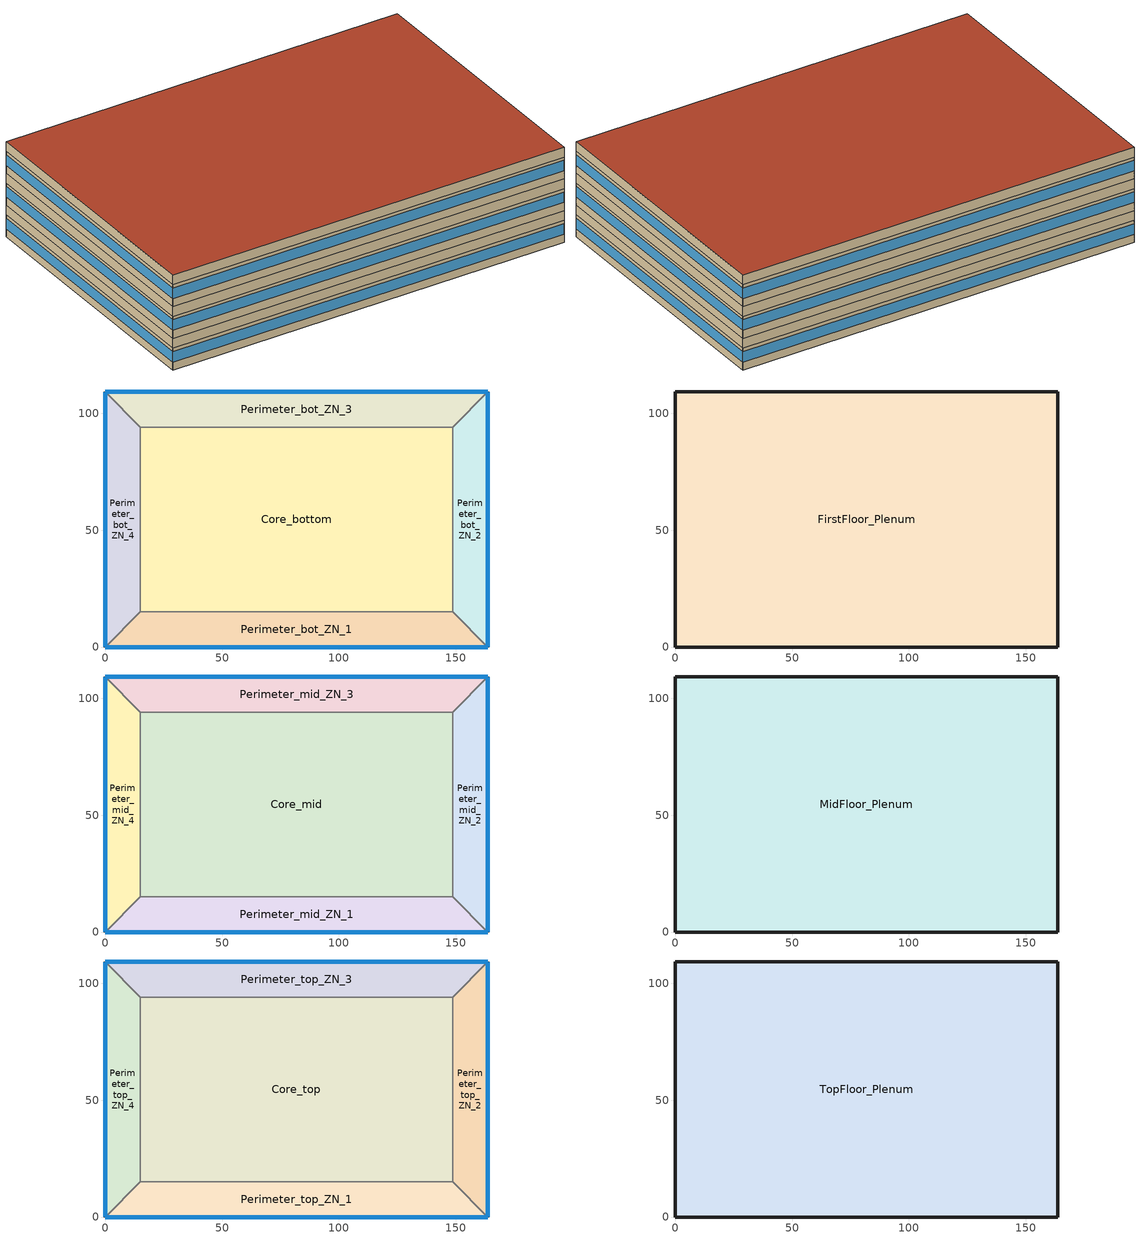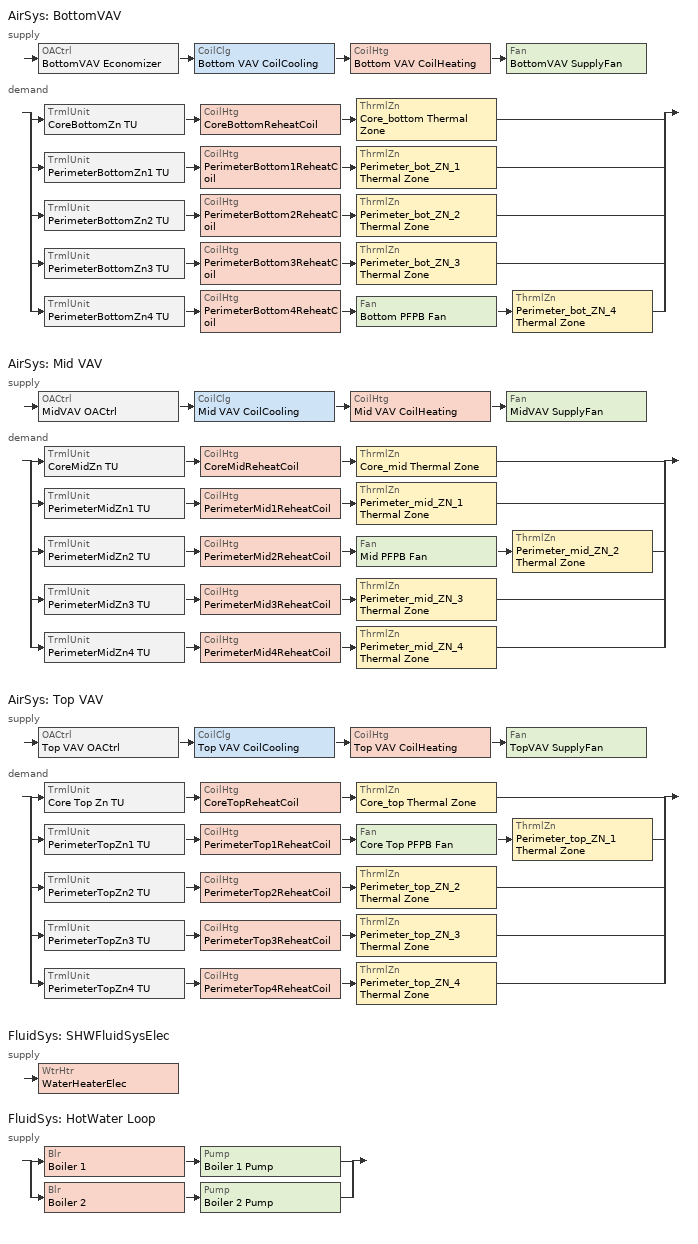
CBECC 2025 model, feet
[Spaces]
Core_bottom
 floor ground: 148.75,94.16 148.75,15 15,15 15,94.16 z0
 wall to Perimeter_bot_ZN_2: 148.75,15 148.75,94.16 z0:9
 wall to Perimeter_bot_ZN_3: 148.75,94.16 15,94.16 z0:9
 wall to Perimeter_bot_ZN_1: 15,15 148.75,15 z0:9
 wall to Perimeter_bot_ZN_4: 15,94.16 15,15 z0:9
Perimeter_bot_ZN_2
 floor ground: 163.75,109.17 163.75,0 148.75,15 148.75,94.16 z0
 wall outside: 163.75,0 163.75,109.17 z0:9
 wall to Perimeter_bot_ZN_1: 148.75,15 163.75,0 z0:9
 wall to Perimeter_bot_ZN_3: 163.75,109.17 148.75,94.16 z0:9
 window (Base_AllCZ_FixedWindowU34): 163.75,0.01 163.75,109.16 z3.35:7.64
Perimeter_bot_ZN_3
 floor ground: 163.75,109.17 148.75,94.16 15,94.16 0,109.17 z0
 wall outside: 163.75,109.17 0,109.17 z0:9
 wall to Perimeter_bot_ZN_4: 0,109.17 15,94.16 z0:9
 window (Base_AllCZ_FixedWindowU34): 163.75,109.17 0,109.17 z3.35:7.64
Perimeter_bot_ZN_1
 floor ground: 148.75,15 163.75,0 0,0 15,15 z0
 wall outside: 0,0 163.75,0 z0:9
 wall to Perimeter_bot_ZN_4: 15,15 0,0 z0:9
 window (Base_AllCZ_FixedWindowU34): 0,0 163.75,0 z3.35:7.64
Perimeter_bot_ZN_4
 floor ground: 0,109.17 15,94.16 15,15 0,0 z0
 wall outside: 0,109.17 0,0 z0:9
 window (Base_AllCZ_FixedWindowU34): 0,109.16 0,0.01 z3.35:7.64
FirstFloor_Plenum
 floor to Core_bottom: 148.75,94.16 148.75,15 15,15 15,94.16 z9
 floor to Perimeter_bot_ZN_1: 148.75,15 163.75,0 0,0 15,15 z9
 floor to Perimeter_bot_ZN_2: 163.75,109.17 163.75,0 148.75,15 148.75,94.16 z9
 floor to Perimeter_bot_ZN_3: 163.75,109.17 148.75,94.16 15,94.16 0,109.17 z9
 floor to Perimeter_bot_ZN_4: 0,109.17 15,94.16 15,15 0,0 z9
 wall outside: 163.75,0 163.75,109.17 0,109.17 0,0 163.75,0 z9:13
Core_mid
 floor to FirstFloor_Plenum: 148.75,94.16 148.75,15 15,15 15,94.16 z13
 wall to Perimeter_mid_ZN_2: 148.75,15 148.75,94.16 z13:22
 wall to Perimeter_mid_ZN_3: 148.75,94.16 15,94.16 z13:22
 wall to Perimeter_mid_ZN_1: 15,15 148.75,15 z13:22
 wall to Perimeter_mid_ZN_4: 15,94.16 15,15 z13:22
Perimeter_mid_ZN_2
 floor to FirstFloor_Plenum: 163.75,109.17 163.75,0 148.75,15 148.75,94.16 z13
 wall outside: 163.75,0 163.75,109.17 z13:22
 wall to Perimeter_mid_ZN_1: 148.75,15 163.75,0 z13:22
 wall to Perimeter_mid_ZN_3: 163.75,109.17 148.75,94.16 z13:22
 window (Base_AllCZ_FixedWindowU34): 163.75,0.01 163.75,109.16 z16.35:20.64
Perimeter_mid_ZN_3
 floor to FirstFloor_Plenum: 163.75,109.17 148.75,94.16 15,94.16 0,109.17 z13
 wall outside: 163.75,109.17 0,109.17 z13:22
 wall to Perimeter_mid_ZN_4: 0,109.17 15,94.16 z13:22
 window (Base_AllCZ_FixedWindowU34): 163.75,109.17 0,109.17 z16.35:20.64
Perimeter_mid_ZN_1
 floor to FirstFloor_Plenum: 148.75,15 163.75,0 0,0 15,15 z13
 wall outside: 0,0 163.75,0 z13:22
 wall to Perimeter_mid_ZN_4: 15,15 0,0 z13:22
 window (Base_AllCZ_FixedWindowU34): 0,0 163.75,0 z16.35:20.64
Perimeter_mid_ZN_4
 floor to FirstFloor_Plenum: 0,109.17 15,94.16 15,15 0,0 z13
 wall outside: 0,109.17 0,0 z13:22
 window (Base_AllCZ_FixedWindowU34): 0,109.16 0,0.01 z16.35:20.64
MidFloor_Plenum
 floor to Core_mid: 148.75,94.16 148.75,15 15,15 15,94.16 z22
 floor to Perimeter_mid_ZN_1: 148.75,15 163.75,0 0,0 15,15 z22
 floor to Perimeter_mid_ZN_2: 163.75,109.17 163.75,0 148.75,15 148.75,94.16 z22
 floor to Perimeter_mid_ZN_3: 163.75,109.17 148.75,94.16 15,94.16 0,109.17 z22
 floor to Perimeter_mid_ZN_4: 0,109.17 15,94.16 15,15 0,0 z22
 wall outside: 163.75,0 163.75,109.17 0,109.17 0,0 163.75,0 z22:26
Core_top
 floor to MidFloor_Plenum: 148.75,94.16 148.75,15 15,15 15,94.16 z26
 wall to Perimeter_top_ZN_2: 148.75,15 148.75,94.16 z26:35
 wall to Perimeter_top_ZN_3: 148.75,94.16 15,94.16 z26:35
 wall to Perimeter_top_ZN_1: 15,15 148.75,15 z26:35
 wall to Perimeter_top_ZN_4: 15,94.16 15,15 z26:35
Perimeter_top_ZN_2
 floor to MidFloor_Plenum: 163.75,109.17 163.75,0 148.75,15 148.75,94.16 z26
 wall outside: 163.75,0 163.75,109.17 z26:35
 wall to Perimeter_top_ZN_1: 148.75,15 163.75,0 z26:35
 wall to Perimeter_top_ZN_3: 163.75,109.17 148.75,94.16 z26:35
 window (Base_AllCZ_FixedWindowU34): 163.75,0.01 163.75,109.16 z29.35:33.64
Perimeter_top_ZN_3
 floor to MidFloor_Plenum: 163.75,109.17 148.75,94.16 15,94.16 0,109.17 z26
 wall outside: 163.75,109.17 0,109.17 z26:35
 wall to Perimeter_top_ZN_4: 0,109.17 15,94.16 z26:35
 window (Base_AllCZ_FixedWindowU34): 163.75,109.17 0,109.17 z29.35:33.64
Perimeter_top_ZN_1
 floor to MidFloor_Plenum: 148.75,15 163.75,0 0,0 15,15 z26
 wall outside: 0,0 163.75,0 z26:35
 wall to Perimeter_top_ZN_4: 15,15 0,0 z26:35
 window (Base_AllCZ_FixedWindowU34): 0,0 163.75,0 z29.35:33.64
Perimeter_top_ZN_4
 floor to MidFloor_Plenum: 0,109.17 15,94.16 15,15 0,0 z26
 wall outside: 0,109.17 0,0 z26:35
 window (Base_AllCZ_FixedWindowU34): 0,109.16 0,0.01 z29.35:33.64
TopFloor_Plenum
 floor to Core_top: 148.75,94.16 148.75,15 15,15 15,94.16 z35
 floor to Perimeter_top_ZN_1: 148.75,15 163.75,0 0,0 15,15 z35
 floor to Perimeter_top_ZN_2: 163.75,109.17 163.75,0 148.75,15 148.75,94.16 z35
 floor to Perimeter_top_ZN_3: 163.75,109.17 148.75,94.16 15,94.16 0,109.17 z35
 floor to Perimeter_top_ZN_4: 0,109.17 15,94.16 15,15 0,0 z35
 wall outside: 163.75,0 163.75,109.17 0,109.17 0,0 163.75,0 z35:39
 roof outside: 163.75,0 163.75,109.17 0,109.17 0,0 z39
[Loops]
AirSys 'BottomVAV'
 supply: OACtrl 'BottomVAV Economizer' > CoilClg 'Bottom VAV CoilCooling' > CoilHtg 'Bottom VAV CoilHeating' > Fan 'BottomVAV SupplyFan'
 demand: split
  | TrmlUnit 'CoreBottomZn TU' > CoilHtg 'CoreBottomReheatCoil' > ThrmlZn 'Core_bottom Thermal Zone'
  | TrmlUnit 'PerimeterBottomZn1 TU' > CoilHtg 'PerimeterBottom1ReheatCoil' > ThrmlZn 'Perimeter_bot_ZN_1 Thermal Zone'
  | TrmlUnit 'PerimeterBottomZn2 TU' > CoilHtg 'PerimeterBottom2ReheatCoil' > ThrmlZn 'Perimeter_bot_ZN_2 Thermal Zone'
  | TrmlUnit 'PerimeterBottomZn3 TU' > CoilHtg 'PerimeterBottom3ReheatCoil' > ThrmlZn 'Perimeter_bot_ZN_3 Thermal Zone'
  | TrmlUnit 'PerimeterBottomZn4 TU' > CoilHtg 'PerimeterBottom4ReheatCoil' > Fan 'Bottom PFPB Fan' > ThrmlZn 'Perimeter_bot_ZN_4 Thermal Zone'
AirSys 'Mid VAV'
 supply: OACtrl 'MidVAV OACtrl' > CoilClg 'Mid VAV CoilCooling' > CoilHtg 'Mid VAV CoilHeating' > Fan 'MidVAV SupplyFan'
 demand: split
  | TrmlUnit 'CoreMidZn TU' > CoilHtg 'CoreMidReheatCoil' > ThrmlZn 'Core_mid Thermal Zone'
  | TrmlUnit 'PerimeterMidZn1 TU' > CoilHtg 'PerimeterMid1ReheatCoil' > ThrmlZn 'Perimeter_mid_ZN_1 Thermal Zone'
  | TrmlUnit 'PerimeterMidZn2 TU' > CoilHtg 'PerimeterMid2ReheatCoil' > Fan 'Mid PFPB Fan' > ThrmlZn 'Perimeter_mid_ZN_2 Thermal Zone'
  | TrmlUnit 'PerimeterMidZn3 TU' > CoilHtg 'PerimeterMid3ReheatCoil' > ThrmlZn 'Perimeter_mid_ZN_3 Thermal Zone'
  | TrmlUnit 'PerimeterMidZn4 TU' > CoilHtg 'PerimeterMid4ReheatCoil' > ThrmlZn 'Perimeter_mid_ZN_4 Thermal Zone'
AirSys 'Top VAV'
 supply: OACtrl 'Top VAV OACtrl' > CoilClg 'Top VAV CoilCooling' > CoilHtg 'Top VAV CoilHeating' > Fan 'TopVAV SupplyFan'
 demand: split
  | TrmlUnit 'Core Top Zn TU' > CoilHtg 'CoreTopReheatCoil' > ThrmlZn 'Core_top Thermal Zone'
  | TrmlUnit 'PerimeterTopZn1 TU' > CoilHtg 'PerimeterTop1ReheatCoil' > Fan 'Core Top PFPB Fan' > ThrmlZn 'Perimeter_top_ZN_1 Thermal Zone'
  | TrmlUnit 'PerimeterTopZn2 TU' > CoilHtg 'PerimeterTop2ReheatCoil' > ThrmlZn 'Perimeter_top_ZN_2 Thermal Zone'
  | TrmlUnit 'PerimeterTopZn3 TU' > CoilHtg 'PerimeterTop3ReheatCoil' > ThrmlZn 'Perimeter_top_ZN_3 Thermal Zone'
  | TrmlUnit 'PerimeterTopZn4 TU' > CoilHtg 'PerimeterTop4ReheatCoil' > ThrmlZn 'Perimeter_top_ZN_4 Thermal Zone'
FluidSys 'SHWFluidSysElec'
 supply: WtrHtr 'WaterHeaterElec'
FluidSys 'HotWater Loop'
 supply: split
  | Blr 'Boiler 1' > Pump 'Boiler 1 Pump'
  | Blr 'Boiler 2' > Pump 'Boiler 2 Pump'
[Proj]
Med Office PVAV PFPB: EffMetric=SEER2/EER2/HSPF2; ZipCode=90045; AirBarrier=Air barrier - not verified
[Bldg]
OfficeMedium: TotStoryCnt=3; AboveGrdStoryCnt=3
[FenCons]
Base_AllCZ_FixedWindowU34: FenType=VerticalFenestration; FenProdType=FixedWindow; AssmContext=Manufactured; CertificationMthd=NFRCRated; UFactor=0.34; VT=0.42
[PVArray]
T24 PVArray: DCSysSize=167.855
[Batt]
T24 Batt: MaxCap=296.838; MaxChrgPwr=70.4991; MaxDschrgPwr=70.4991
[SpcFuncDefaults]
Office Mod Defaults: SpcFunc=Office Area (>250 square feet)
[Story]
BottomFlr; MidFlr; TopFloor
[Spc]
Name | Story | CondgType | ThrmlZnRef | Vol | SpcFuncDefaultsRef | SecSide100PctControlled
Core_bottom | BottomFlr | DirectlyConditioned | Core_bottom Thermal Zone | 95280.3 | Office Mod Defaults
Perimeter_bot_ZN_1 | BottomFlr | DirectlyConditioned | Perimeter_bot_ZN_1 Thermal Zone | 20085.9 | Office Mod Defaults
Perimeter_bot_ZN_2 | BottomFlr |  | Perimeter_bot_ZN_2 Thermal Zone | 12716.1 | Office Mod Defaults
Perimeter_bot_ZN_3 | BottomFlr |  | Perimeter_bot_ZN_3 Thermal Zone | 20085.9 | Office Mod Defaults
Perimeter_bot_ZN_4 | BottomFlr |  | Perimeter_bot_ZN_4 Thermal Zone | 12715.2 | Office Mod Defaults
FirstFloor_Plenum | BottomFlr | Plenum | FirstFloor_Plenum Thermal Zone | 71503.7
Core_mid | MidFlr |  | Core_mid Thermal Zone | 95280.3 | Office Mod Defaults
Perimeter_mid_ZN_1 | MidFlr |  | Perimeter_mid_ZN_1 Thermal Zone | 20085.9 | Office Mod Defaults
Perimeter_mid_ZN_2 | MidFlr |  | Perimeter_mid_ZN_2 Thermal Zone | 12716.1 | Office Mod Defaults
Perimeter_mid_ZN_3 | MidFlr |  | Perimeter_mid_ZN_3 Thermal Zone | 20085.9 | Office Mod Defaults
Perimeter_mid_ZN_4 | MidFlr |  | Perimeter_mid_ZN_4 Thermal Zone | 12715.2 | Office Mod Defaults
MidFloor_Plenum | MidFlr | Plenum | MidFloor_Plenum Thermal Zone | 71503.7
Core_top | TopFloor |  | Core_top Thermal Zone | 95280.3 | Office Mod Defaults | 1
Perimeter_top_ZN_1 | TopFloor |  | Perimeter_top_ZN_1 Thermal Zone | 20085.9 | Office Mod Defaults
Perimeter_top_ZN_2 | TopFloor |  | Perimeter_top_ZN_2 Thermal Zone | 12716.1 | Office Mod Defaults
Perimeter_top_ZN_3 | TopFloor |  | Perimeter_top_ZN_3 Thermal Zone | 20085.9 | Office Mod Defaults
Perimeter_top_ZN_4 | TopFloor |  | Perimeter_top_ZN_4 Thermal Zone | 12715.2 | Office Mod Defaults
TopFloor_Plenum | TopFloor | Plenum | TopFloor_Plenum Thermal Zone | 71503.7
[ThrmlZn]
Core_bottom Thermal Zone; Perimeter_bot_ZN_1 Thermal Zone; Perimeter_bot_ZN_2 Thermal Zone; Perimeter_bot_ZN_3 Thermal Zone; Perimeter_bot_ZN_4 Thermal Zone; FirstFloor_Plenum Thermal Zone; Core_mid Thermal Zone; Perimeter_mid_ZN_1 Thermal Zone; Perimeter_mid_ZN_2 Thermal Zone; Perimeter_mid_ZN_3 Thermal Zone; Perimeter_mid_ZN_4 Thermal Zone; MidFloor_Plenum Thermal Zone; Core_top Thermal Zone; Perimeter_top_ZN_1 Thermal Zone; Perimeter_top_ZN_2 Thermal Zone; Perimeter_top_ZN_3 Thermal Zone; Perimeter_top_ZN_4 Thermal Zone; TopFloor_Plenum Thermal Zone
[AirSys] Type=PVAV; CtrlSysType=DDCToZone; ReheatCtrlMthd=DualMaximum
BottomVAV; Mid VAV; Top VAV
[AirSeg]
Name | Sys | Type
Bottom VAV AirSegment Supply | BottomVAV | Supply
Bottom VAV ReturnAirSegment | BottomVAV
Mid VAV AirSegment Supply | Mid VAV | Supply
MidVAV RetAirSeg | Mid VAV
Top VAV AirSegment Supply | Top VAV | Supply
TopVAV RetAirSeg | Top VAV
[CoilClg]
Name | Sys
Bottom VAV CoilCooling | BottomVAV
Mid VAV CoilCooling | Mid VAV
Top VAV CoilCooling | Top VAV
[CoilHtg] FluidSegInRef=HW Primary Supply; FluidSegOutRef=HW Primary Return
Name | Sys | Type
Bottom VAV CoilHeating | BottomVAV | HotWater
CoreBottomReheatCoil; PerimeterBottom1ReheatCoil; PerimeterBottom2ReheatCoil; PerimeterBottom3ReheatCoil; PerimeterBottom4ReheatCoil | BottomVAV
Mid VAV CoilHeating | Mid VAV | HotWater
CoreMidReheatCoil; PerimeterMid1ReheatCoil; PerimeterMid2ReheatCoil; PerimeterMid3ReheatCoil; PerimeterMid4ReheatCoil | Mid VAV
Top VAV CoilHeating | Top VAV | HotWater
CoreTopReheatCoil; PerimeterTop1ReheatCoil; PerimeterTop2ReheatCoil; PerimeterTop3ReheatCoil; PerimeterTop4ReheatCoil | Top VAV
[Fan]
Name | Sys
BottomVAV SupplyFan; Bottom PFPB Fan | BottomVAV
MidVAV SupplyFan; Mid PFPB Fan | Mid VAV
TopVAV SupplyFan; Core Top PFPB Fan | Top VAV
[TrmlUnit]
Name | Sys | Type | ZnServedRef | PriAirSegRef
CoreBottomZn TU | BottomVAV | VAVReheatBox | Core_bottom Thermal Zone | Bottom VAV AirSegment Supply
PerimeterBottomZn1 TU | BottomVAV | VAVReheatBox | Perimeter_bot_ZN_1 Thermal Zone | Bottom VAV AirSegment Supply
PerimeterBottomZn2 TU | BottomVAV | VAVReheatBox | Perimeter_bot_ZN_2 Thermal Zone | Bottom VAV AirSegment Supply
PerimeterBottomZn3 TU | BottomVAV | VAVReheatBox | Perimeter_bot_ZN_3 Thermal Zone | Bottom VAV AirSegment Supply
PerimeterBottomZn4 TU | BottomVAV | ParallelFanBox | Perimeter_bot_ZN_4 Thermal Zone | Bottom VAV AirSegment Supply
CoreMidZn TU | Mid VAV | VAVReheatBox | Core_mid Thermal Zone | Mid VAV AirSegment Supply
PerimeterMidZn1 TU | Mid VAV | VAVReheatBox | Perimeter_mid_ZN_1 Thermal Zone | Mid VAV AirSegment Supply
PerimeterMidZn2 TU | Mid VAV | ParallelFanBox | Perimeter_mid_ZN_2 Thermal Zone | Mid VAV AirSegment Supply
PerimeterMidZn3 TU | Mid VAV | VAVReheatBox | Perimeter_mid_ZN_3 Thermal Zone | Mid VAV AirSegment Supply
PerimeterMidZn4 TU | Mid VAV | VAVReheatBox | Perimeter_mid_ZN_4 Thermal Zone | Mid VAV AirSegment Supply
Core Top Zn TU | Top VAV | VAVReheatBox | Core_top Thermal Zone | Top VAV AirSegment Supply
PerimeterTopZn1 TU | Top VAV | ParallelFanBox | Perimeter_top_ZN_1 Thermal Zone | Top VAV AirSegment Supply
PerimeterTopZn2 TU | Top VAV | VAVReheatBox | Perimeter_top_ZN_2 Thermal Zone | Top VAV AirSegment Supply
PerimeterTopZn3 TU | Top VAV | VAVReheatBox | Perimeter_top_ZN_3 Thermal Zone | Top VAV AirSegment Supply
PerimeterTopZn4 TU | Top VAV | VAVReheatBox | Perimeter_top_ZN_4 Thermal Zone | Top VAV AirSegment Supply
[OACtrl]
Name | Sys | AirSegSupRef | AirSegRetRef
BottomVAV Economizer | BottomVAV | Bottom VAV AirSegment Supply | Bottom VAV ReturnAirSegment
MidVAV OACtrl | Mid VAV | Mid VAV AirSegment Supply | MidVAV RetAirSeg
Top VAV OACtrl | Top VAV | Top VAV AirSegment Supply | TopVAV RetAirSeg
[FluidSys]
Name | Type | DsgnSupWtrTemp | CtrlType | FixedSupTemp
SHWFluidSysElec | ServiceHotWater
HotWater Loop | HotWater | 160 | DDC | 160
[FluidSeg]
Name | Sys | Type | Src
SHWSupplyElec | SHWFluidSysElec | PrimarySupply
SHWMakeupElec | SHWFluidSysElec | MakeupFluid | MunicipalWater
HW Primary Supply | HotWater Loop | PrimarySupply
HW Primary Return | HotWater Loop | PrimaryReturn
[WtrHtr]
WaterHeaterElec: Sys=SHWFluidSysElec; FluidSegOutRef=SHWSupplyElec; FluidSegMakeupRef=SHWMakeupElec
[Blr] Sys=HotWater Loop; FluidSegInRef=HW Primary Return; FluidSegOutRef=HW Primary Supply; CapRtd=421983
Boiler 1; Boiler 2
[Pump] Sys=HotWater Loop
Boiler 1 Pump; Boiler 2 Pump
